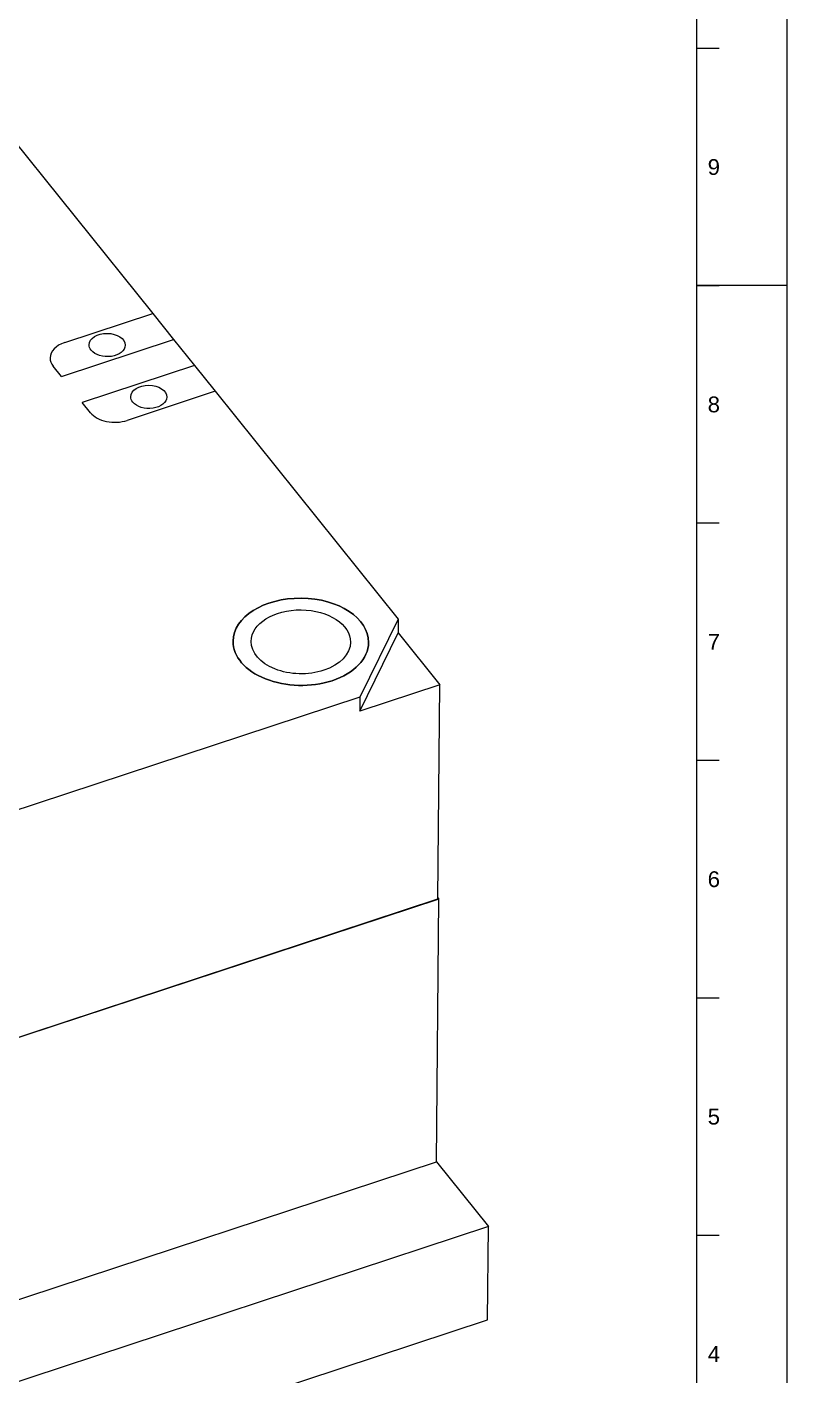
# Model space of a CAD drawing. Header units: millimetres. Extents: x 0 to 1189, y 0 to 841.
# Drawn here: x 1020.7 to 1189, y 179.3 to 477.7 of the extents above; entities that cross this region are included whole.
import ezdxf

# ---------------------------------------------------------------- set-up
doc = ezdxf.new("R2010")
doc.units = ezdxf.units.MM
doc.linetypes.add('________________', pattern=[0])

# ---------------------------------------------------------------- blocks, each defined once
blk = doc.blocks.new('D_FRAME_VIEW@1491')
at = {"color": 253, "linetype": '________________', "lineweight": 9, "true_color": 0xbeb69e}
for p, q in [((1008.01, 464.69), (1048.54, 414.27)), ((1029.03, 407.84), (1048.54, 414.27)), ((1029.03, 407.84), (1048.54, 414.27)), ((1048.54, 414.27), (1053.16, 408.54)), ((1028.32, 400.35), (1053.16, 408.54)), ((1028.32, 400.35), (1053.16, 408.54)), ((1053.16, 408.54), (1057.77, 402.8)), ((1028.32, 400.35), (1026.47, 402.65)), ((1028.32, 400.35), (1026.47, 402.65)), ((1057.77, 402.8), (1032.93, 394.61)), ((1057.77, 402.8), (1032.93, 394.61)), ((1057.77, 402.8), (1062.39, 397.06)), ((1062.39, 397.06), (1042.87, 390.63)), ((1062.39, 397.06), (1042.87, 390.63)), ((1062.39, 397.06), (1102.92, 346.64)), ((1034.78, 392.32), (1032.93, 394.61)), ((1034.78, 392.32), (1032.93, 394.61)), ((1102.92, 346.64), (1094.4, 329.32)), ((1102.92, 346.64), (1102.89, 343.58)), ((1094.38, 326.26), (1102.89, 343.58)), ((1102.89, 343.58), (1112.12, 332.11)), ((1112.12, 332.11), (1094.38, 326.26)), ((1111.68, 284.68), (1112.12, 332.11)), ((1094.4, 329.32), (1016.47, 303.64)), ((1094.4, 329.32), (1094.38, 326.26)), ((1111.88, 284.63), (893.64, 212.72)), ((893.7, 212.85), (1111.68, 284.68)), ((1111.34, 226.49), (1111.88, 284.63)), ((1111.68, 284.88), (1111.88, 284.63)), ((893.1, 154.58), (1111.34, 226.49)), ((1111.34, 226.49), (1122.87, 212.15)), ((1122.87, 212.15), (904.63, 140.24)), ((1122.68, 191.49), (1122.87, 212.15)), ((904.44, 119.58), (1122.68, 191.49))]:
    blk.add_line(p, q, dxfattribs=at)
at = {"color": 253, "linetype": '________________', "lineweight": 9, "true_color": 0xbeb69e, "extrusion": (0, 0, -1)}
for centre, major_axis, start_param, end_param in [((1038.43, 407.31), (4, -0.04), 3.141593, 6.283185), ((1038.43, 407.31), (4, -0.04), 3.141593, 6.283185), ((1038.43, 407.31), (4, -0.04), 2.656014, 3.141593), ((1038.43, 407.31), (4, -0.04), 2.656014, 3.141593), ((1038.43, 407.31), (4, -0.04), 0, 2.656014), ((1038.43, 407.31), (4, -0.04), 0, 2.656014), ((1047.66, 395.83), (4, -0.04), 3.141593, 6.283185), ((1047.66, 395.83), (4, -0.04), 3.141593, 6.283185), ((1047.66, 395.83), (4, -0.04), 2.656014, 3.141593), ((1047.66, 395.83), (4, -0.04), 2.656014, 3.141593), ((1047.66, 395.83), (4, -0.04), 0, 2.656014), ((1047.66, 395.83), (4, -0.04), 0, 2.656014), ((1081.33, 341.6), (15, -0.14), 3.141593, 6.283185), ((1081.33, 341.6), (11, -0.1), 3.141593, 6.283185), ((1081.33, 341.6), (15, -0.14), 1.085218, 3.141593), ((1081.33, 341.6), (11, -0.1), 1.085218, 3.141593), ((1081.33, 341.6), (11, -0.1), 0, 1.085218), ((1081.33, 341.6), (15, -0.14), 0, 1.085218)]:
    blk.add_ellipse(centre, major_axis=major_axis, ratio=0.643995, start_param=start_param, end_param=end_param, dxfattribs=at)
at = {"color": 253, "linetype": '________________', "lineweight": 9, "true_color": 0xbeb69e}
for centre, major_axis, start_param, end_param in [((1031.8, 404.4), (-6, 0.06), 5.197967, 6.283185), ((1031.8, 404.4), (-6, 0.06), 5.197967, 6.283185), ((1031.8, 404.4), (-6, 0.06), 0, 0.485578), ((1031.8, 404.4), (-6, 0.06), 0, 0.485578), ((1040.1, 394.07), (-6, 0.06), 0.485578, 2.056375), ((1040.1, 394.07), (-6, 0.06), 0.485578, 2.056375), ((1081.33, 341.6), (-15, 0.14), 3.141593, 6.283185), ((1081.33, 341.6), (-15, 0.14), 0, 2.056375), ((1081.33, 341.6), (-15, 0.14), 2.056375, 3.141593)]:
    blk.add_ellipse(centre, major_axis=major_axis, ratio=0.643995, start_param=start_param, end_param=end_param, dxfattribs=at)
blk = doc.blocks.new('D_FRAME_DRAWING@13')
at = {"color": 7, "linetype": '________________', "lineweight": 9}
for p, q in [((1189, 0), (1189, 841)), ((1169, 20), (1169, 821)), ((1169, 473.06), (1174, 473.06)), ((1189, 420.5), (1169, 420.5)), ((1169, 420.5), (1174, 420.5)), ((1169, 367.94), (1174, 367.94)), ((1169, 315.38), (1174, 315.38)), ((1169, 262.81), (1174, 262.81)), ((1169, 210.25), (1174, 210.25))]:
    blk.add_line(p, q, dxfattribs=at)
at = {"color": 7, "char_height": 3.5, "attachment_point": 1}
for s, insert in [('{\\fArial;9}', (1171.43, 448.47)), ('{\\fArial;8}', (1171.43, 395.91)), ('{\\fArial;7}', (1171.43, 343.35)), ('{\\fArial;6}', (1171.43, 290.79)), ('{\\fArial;5}', (1171.43, 238.22)), ('{\\fArial;4}', (1171.43, 185.66))]:
    blk.add_mtext(s, dxfattribs=dict(at, insert=insert))

msp = doc.modelspace()

# ---------------------------------------------------------------- block references
at = {"color": 7}
msp.add_blockref('D_FRAME_DRAWING@13', (0, 0), dxfattribs=at)
at = {"color": 7, "linetype": '________________', "lineweight": 20}
msp.add_blockref('D_FRAME_VIEW@1491', (0, 0), dxfattribs=at)

doc.saveas('drawing.dxf')
